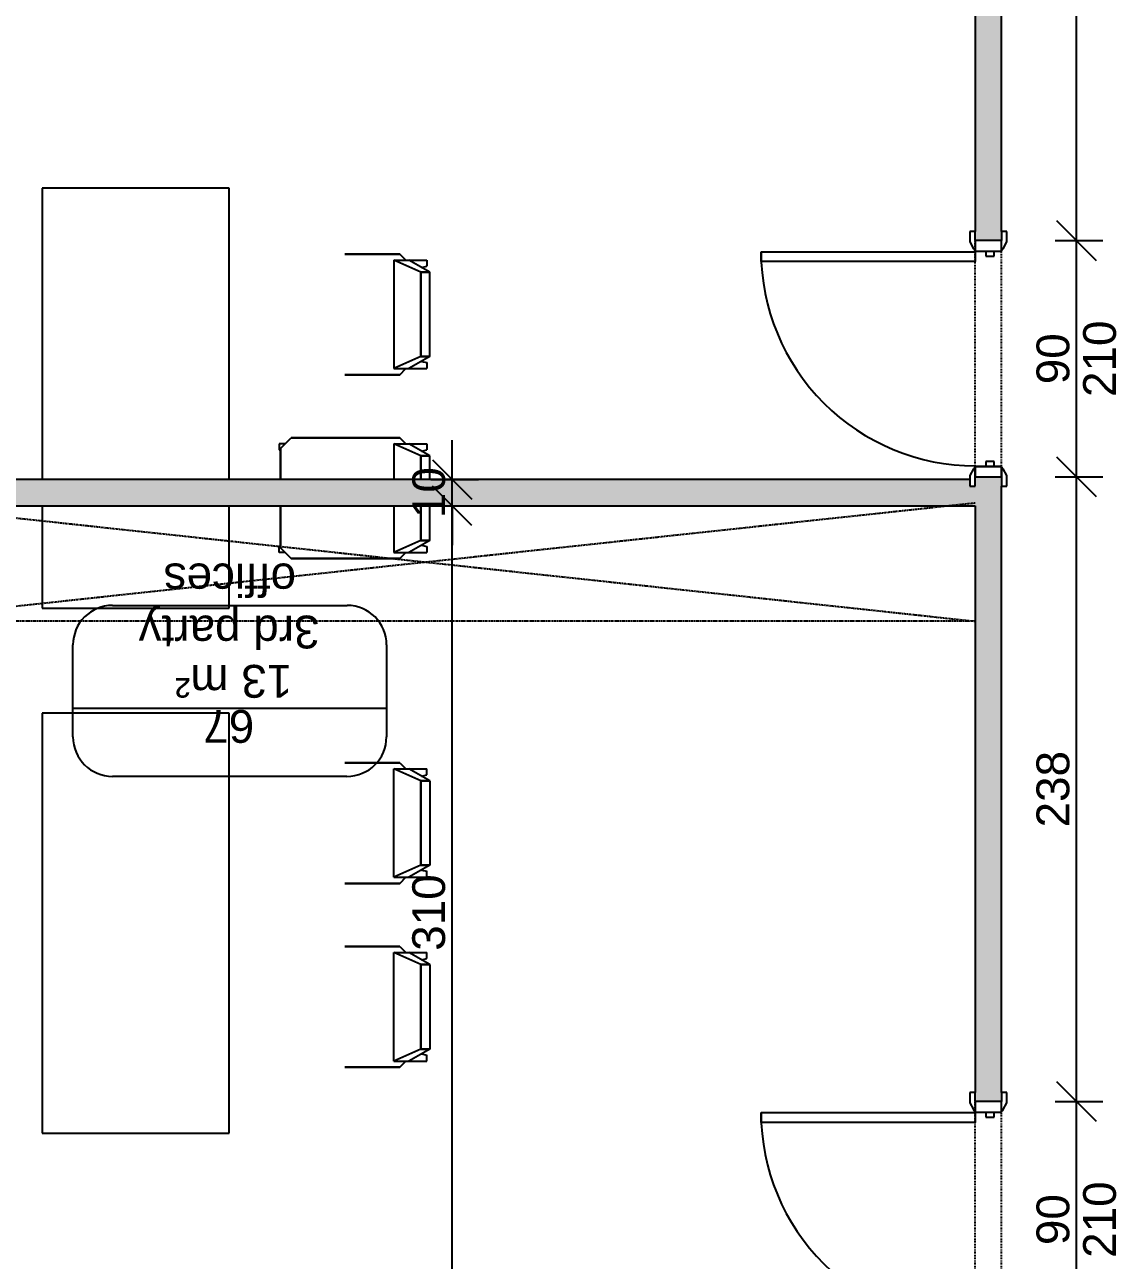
# Model space of a CAD drawing. Extents: x -5566 to 5867, y -120 to 4683.
# Drawn here: x -4927.1 to -4509.4, y 3582 to 4052.8 of the extents above; entities that cross this region are included whole.
import ezdxf

# ---------------------------------------------------------------- set-up
doc = ezdxf.new("R2010")
doc.units = 0
doc.linetypes.add('DASH', pattern=[0.6, 0.3, -0.3])
doc.linetypes.add('HIDDEN_2', pattern=[0.6, 0.4, -0.2])
doc.layers.get('0').update_dxf_attribs({"linetype": 'CONTINUOUS'})
doc.layers.get('DEFPOINTS').update_dxf_attribs({"linetype": 'CONTINUOUS'})
for name, color, linetype in [('A-ANNO-DIMS', 211, 'CONTINUOUS'), ('A-AREA-IDEN', 2, 'CONTINUOUS'), ('A-DOOR', 31, 'CONTINUOUS'), ('A-DOOR-FRAM', 31, 'CONTINUOUS'), ('A-DOOR-HDLN', 31, 'DASH'), ('A-FLOR-OVHD', 1, 'HIDDEN_2'), ('A-WALL-PATT', 111, 'CONTINUOUS'), ('G-IMPT', 8, 'CONTINUOUS'), ('I-FURN', 30, 'CONTINUOUS'), ('I-WALL', 2, 'CONTINUOUS')]:
    doc.layers.add(name, color=color, linetype=linetype)
doc.styles.add('ARIAL', font='arial.ttf', dxfattribs={"height": 12.5})
doc.dimstyles.new('100_200_2_5MM_ARIAL_CM', dxfattribs={"dimscale": 30.48, "dimtxt": 12.753242, "dimasz": 0.492126, "dimexe": 0.328084, "dimexo": 0.0625, "dimgap": 0.082021, "dimtad": 1, "dimdec": 0, "dimzin": 0, "dimtxsty": 'ARIAL', "dimblk1": 'OBLIQUE', "dimblk2": 'OBLIQUE', "dimsah": 1, "dimcen": 0.09, "dimdle": 0.328084, "dimazin": 3, "dimtfac": 1, "dimtdec": 4, "dimtix": 1, "dimtmove": 0, "dimatfit": 3, "dimtvp": 1, "dimtolj": 1, "dimtzin": 0})
doc.dimstyles.new('200_100_2_5MM_ARIAL_CM___O', dxfattribs={"dimscale": 30.48, "dimtxt": 12.753242, "dimasz": 0.492126, "dimexe": 0.328084, "dimexo": 0.0625, "dimgap": 0.082021, "dimtad": 1, "dimdec": 0, "dimzin": 0, "dimtxsty": 'ARIAL', "dimblk1": 'OBLIQUE', "dimblk2": 'OBLIQUE', "dimsah": 1, "dimcen": 0.09, "dimdle": 0.328084, "dimazin": 3, "dimtfac": 1, "dimtdec": 4, "dimtix": 1, "dimtmove": 0, "dimatfit": 3, "dimtvp": 1, "dimtolj": 1, "dimtzin": 0})

# ---------------------------------------------------------------- blocks, each defined once
blk = doc.blocks.new('AR_INT_WOOD_SINGLE_-_W90H2')
at = {"layer": 'A-DOOR'}
for p, q in [((37, 5), (37, 86.6)), ((37, 86.6), (40.8, 86.6)), ((40.8, 86.6), (40.8, 5)), ((-45, 5), (-41, 5)), ((-41, 5), (-41, -5)), ((40.8, 5), (37, 5)), ((41, 5), (41, -5)), ((45, 5), (41, 5)), ((-41, -5), (-45, -5)), ((41, -5), (45, -5))]:
    blk.add_line(p, q, dxfattribs=at)
blk.add_arc((40.8, 5), 81.6, 90, 180, dxfattribs=at)
at = {"layer": 'A-DOOR-FRAM'}
for p, q in [((-44.5, 7), (-48.5, 7)), ((-48.5, 7), (-48.5, 5)), ((-48.5, 5), (-45, 5)), ((-41, 5), (-45, 5)), ((-45, 5), (-45, -5)), ((-41.9, 5.6), (-44.5, 7)), ((-41, -5), (-41, 5)), ((45, 5), (41, 5)), ((41, 5), (41, -5)), ((44.5, 7), (41.9, 5.6)), ((48.5, 7), (44.5, 7)), ((45, -5), (45, 5)), ((45, 5), (48.5, 5)), ((48.5, 5), (48.5, 7)), ((-39.1, 1), (-41, 1)), ((-39.1, -2.2), (-39.1, 1)), ((41, 1), (39.1, 1)), ((39.1, 1), (39.1, -2.2)), ((-41, -2.2), (-39.1, -2.2)), ((39.1, -2.2), (41, -2.2)), ((-48.5, -5), (-48.5, -7)), ((-45, -5), (-48.5, -5)), ((-48.5, -7), (-44.5, -7)), ((-45, -5), (-41, -5)), ((-44.5, -7), (-41.9, -5.6)), ((41, -5), (45, -5)), ((41.9, -5.6), (44.5, -7)), ((44.5, -7), (48.5, -7)), ((48.5, -5), (45, -5)), ((48.5, -7), (48.5, -5))]:
    blk.add_line(p, q, dxfattribs=at)
for centre, start, end in [((-42.3, 4.9), 7.125, 60.2551), ((42.3, 4.9), 119.7449, 172.875), ((-42.3, -4.9), 299.7449, 352.875), ((42.3, -4.9), 187.125, 240.2551)]:
    blk.add_arc(centre, 0.806, start, end, dxfattribs=at)
at = {"layer": 'A-DOOR-HDLN'}
for p, q in [((-45, 5), (45, 5)), ((-45, -5), (45, -5))]:
    blk.add_line(p, q, dxfattribs=at)
blk = doc.blocks.new('AR_FUR_CHAIR_ARMLESS_-_12Z')
at = {"layer": 'G-IMPT'}
for p, q in [((-57.45, 16.09), (-49.41, 20.68)), ((-57.45, 16.09), (-49.41, 20.68)), ((-56.3, 20.68), (-56.3, 18.38)), ((-49.41, 20.68), (-56.3, 20.68)), ((-54.01, 16.09), (-43.66, 20.68)), ((-54.01, 16.09), (-43.66, 20.68)), ((-43.66, 20.68), (-49.41, 20.68)), ((-48.26, 20.68), (-45.96, 22.98)), ((-45.96, 22.98), (-48.26, 20.68)), ((-45.96, 22.98), (-25, 22.98)), ((-25, 22.98), (-45.96, 22.98)), ((-43.66, 20.68), (-43.66, -20.68)), ((-57.45, -16.09), (-57.45, 16.09)), ((-57.45, 16.09), (-54.01, 16.09)), ((-57.45, -16.09), (-57.45, 16.09)), ((-54.01, 16.09), (-57.45, 16.09)), ((-54.3, 17.89), (-56.3, 18.38)), ((-54.01, -16.09), (-54.01, 16.09)), ((-54.01, 16.09), (-54.01, -16.09)), ((-57.45, -16.09), (-54.01, -16.09)), ((-57.45, -16.09), (-49.41, -20.68)), ((-54.01, -16.09), (-57.45, -16.09)), ((-57.45, -16.09), (-49.41, -20.68)), ((-54.3, -17.89), (-56.3, -18.38)), ((-56.3, -18.38), (-56.3, -20.68)), ((-54.01, -16.09), (-43.66, -20.68)), ((-54.01, -16.09), (-43.66, -20.68)), ((-49.41, -20.68), (-56.3, -20.68)), ((-43.66, -20.68), (-49.41, -20.68)), ((-45.96, -22.98), (-48.26, -20.68)), ((-45.96, -22.98), (-48.26, -20.68)), ((-45.96, -22.98), (-25, -22.98)), ((-25, -22.98), (-45.96, -22.98))]:
    blk.add_line(p, q, dxfattribs=at)
blk = doc.blocks.new('AR_FUR_CHAIR_ARMLESS_-_AR_')
blk.add_blockref('AR_FUR_CHAIR_ARMLESS_-_12Z', (0, 0))
blk = doc.blocks.new('AR_FUR_DESK_OFFICE_-_160_7')
at = {"layer": 'I-FURN'}
for p, q in [((156.2, 73.1), (-3.8, 73.1)), ((-3.8, 73.1), (-3.8, 1.83)), ((156.2, 1.83), (156.2, 73.1)), ((-3.8, 1.83), (156.2, 1.83))]:
    blk.add_line(p, q, dxfattribs=at)
blk = doc.blocks.new('AR_FUR_CHAIR_ARMLESS_-_122')
at = {"layer": 'G-IMPT'}
for p, q in [((-57.45, 16.09), (-49.41, 20.68)), ((-57.45, 16.09), (-49.41, 20.68)), ((-56.3, 20.68), (-56.3, 18.38)), ((-49.41, 20.68), (-56.3, 20.68)), ((-54.01, 16.09), (-43.66, 20.68)), ((-54.01, 16.09), (-43.66, 20.68)), ((-43.66, 20.68), (-49.41, 20.68)), ((-48.26, 20.68), (-45.96, 22.98)), ((-45.96, 22.98), (-48.26, 20.68)), ((-45.96, 22.98), (-4.6, 22.98)), ((-4.6, 22.98), (-45.96, 22.98)), ((-43.66, 20.68), (-43.66, 7.1)), ((-0.53, 18.92), (-4.6, 22.98)), ((-0.53, 18.92), (-4.6, 22.98)), ((-2.3, 20.68), (0, 20.68)), ((-0.53, 7.1), (-0.53, 18.92)), ((-0.53, 18.92), (-0.53, 7.1)), ((0, 20.68), (0, 18.38)), ((-57.45, 7.1), (-57.45, 16.09)), ((-57.45, 16.09), (-54.01, 16.09)), ((-57.45, 7.1), (-57.45, 16.09)), ((-54.01, 16.09), (-57.45, 16.09)), ((-54.3, 17.89), (-56.3, 18.38)), ((-54.01, 7.1), (-54.01, 16.09)), ((-54.01, 16.09), (-54.01, 7.1)), ((0, 18.38), (-0.53, 18.03)), ((-57.45, -16.09), (-57.45, -2.9)), ((-57.45, -16.09), (-57.45, -2.9)), ((-54.01, -16.09), (-54.01, -2.9)), ((-54.01, -2.9), (-54.01, -16.09)), ((-43.66, -2.9), (-43.66, -20.68)), ((-0.53, -18.92), (-0.53, -2.9)), ((-0.53, -2.9), (-0.53, -18.92)), ((-57.45, -16.09), (-54.01, -16.09)), ((-57.45, -16.09), (-49.41, -20.68)), ((-54.01, -16.09), (-57.45, -16.09)), ((-57.45, -16.09), (-49.41, -20.68)), ((-54.3, -17.89), (-56.3, -18.38)), ((-56.3, -18.38), (-56.3, -20.68)), ((-54.01, -16.09), (-43.66, -20.68)), ((-54.01, -16.09), (-43.66, -20.68)), ((-0.53, -18.03), (0, -18.38)), ((0, -20.68), (0, -18.38)), ((-49.41, -20.68), (-56.3, -20.68)), ((-43.66, -20.68), (-49.41, -20.68)), ((-45.96, -22.98), (-48.26, -20.68)), ((-45.96, -22.98), (-48.26, -20.68)), ((-45.96, -22.98), (-4.6, -22.98)), ((-4.6, -22.98), (-45.96, -22.98)), ((-4.6, -22.98), (-0.53, -18.92)), ((-0.53, -18.92), (-4.6, -22.98)), ((-2.3, -20.68), (0, -20.68))]:
    blk.add_line(p, q, dxfattribs=at)
blk = doc.blocks.new('AR_FUR_CHAIR_ARMLESS_-_AR3')
at = {"extrusion": (0, 0, -1), "zscale": -1, "rotation": 180}
blk.add_blockref('AR_FUR_CHAIR_ARMLESS_-_122', (0, 0), dxfattribs=at)
blk = doc.blocks.new('AR_FUR_CHAIR_ARMLESS_-_AR0')
at = {"extrusion": (0, 0, -1), "zscale": -1, "rotation": 180}
blk.add_blockref('AR_FUR_CHAIR_ARMLESS_-_12Z', (0, 0), dxfattribs=at)
blk = doc.blocks.new('AR_FUR_DESK_OFFICE_-_160_1')
at = {"layer": 'I-FURN'}
for p, q in [((-3.8, -1.83), (-3.8, -73.1)), ((35.2, -1.83), (-3.8, -1.83)), ((156.2, -1.83), (45.2, -1.83)), ((156.2, -73.1), (156.2, -1.83)), ((-3.8, -73.1), (35.2, -73.1)), ((45.2, -73.1), (156.2, -73.1))]:
    blk.add_line(p, q, dxfattribs=at)
blk = doc.blocks.new('_OBLIQUE')
at = {"color": 0, "linetype": 'BYBLOCK'}
blk.add_line((-0.5, -0.5), (0.5, 0.5), dxfattribs=at)
blk = doc.blocks.new('DIMBLOCK21-LEVEL__9_00')
at = {"layer": 'A-ANNO-DIMS', "color": 0}
for p, q in [((-4764.25, 3549.49), (-4764.25, 3879.49)), ((-4772.35, 3869.49), (-4754.25, 3869.49)), ((-4772.35, 3559.49), (-4754.25, 3559.49))]:
    blk.add_line(p, q, dxfattribs=at)
at = {"layer": 'DEFPOINTS', "color": 0}
for p in [(-4774.25, 3869.49), (-4764.25, 3869.49), (-4774.25, 3559.49)]:
    blk.add_point(p, dxfattribs=at)
at = {"layer": 'A-ANNO-DIMS', "color": 0, "xscale": 15, "yscale": 15, "zscale": 15}
for p, rotation in [((-4764.25, 3869.49), 90), ((-4764.25, 3559.49), 270)]:
    blk.add_blockref('_OBLIQUE', p, dxfattribs=dict(at, rotation=rotation))
at = {"layer": 'A-ANNO-DIMS', "color": 0, "insert": (-4773.14, 3714.49), "char_height": 12.5, "width": 34.6103, "attachment_point": 5, "rotation": 90, "style": 'ARIAL'}
blk.add_mtext('\\A1;310', dxfattribs=at)
blk = doc.blocks.new('DIMBLOCK22-LEVEL__9_00')
at = {"layer": 'A-ANNO-DIMS', "color": 0}
for p, q in [((-4764.25, 3879.49), (-4764.25, 3894.49)), ((-4772.35, 3879.49), (-4754.25, 3879.49)), ((-4764.25, 3869.49), (-4764.25, 3879.49)), ((-4772.35, 3869.49), (-4754.25, 3869.49)), ((-4764.25, 3869.49), (-4764.25, 3854.49))]:
    blk.add_line(p, q, dxfattribs=at)
at = {"layer": 'DEFPOINTS', "color": 0}
for p in [(-4774.25, 3879.49), (-4764.25, 3879.49), (-4774.25, 3869.49)]:
    blk.add_point(p, dxfattribs=at)
at = {"layer": 'A-ANNO-DIMS', "color": 0, "xscale": 15, "yscale": 15, "zscale": 15}
for p, rotation in [((-4764.25, 3879.49), 270), ((-4764.25, 3869.49), 90)]:
    blk.add_blockref('_OBLIQUE', p, dxfattribs=dict(at, rotation=rotation))
at = {"layer": 'A-ANNO-DIMS', "color": 0, "insert": (-4773.13, 3874.49), "char_height": 12.5, "width": 23.0736, "attachment_point": 5, "rotation": 90, "style": 'ARIAL'}
blk.add_mtext('\\A1;10', dxfattribs=at)
blk = doc.blocks.new('AR_TAG_ROOM_-_ROOM_NUMBER_')
at = {"layer": 'A-AREA-IDEN'}
for p, q in [((-0.8926, 0.5188), (0.8926, 0.5188)), ((-1.1946, 0), (-1.1946, 0.2169)), ((1.1946, 0.2169), (1.1946, 0)), ((-1.1946, -0.4845), (-1.1946, 0)), ((-1.1946, 0), (1.1946, 0)), ((1.1946, 0), (1.1946, -0.4845)), ((0.8947, -0.7844), (-0.8947, -0.7844))]:
    blk.add_line(p, q, dxfattribs=at)
for centre, radius, start, end in [((-0.8926, 0.2169), 0.3019, 90, 180), ((0.8926, 0.2169), 0.3019, 0, 90), ((-0.8947, -0.4845), 0.2999, 180, 270), ((0.8947, -0.4845), 0.2999, 270, 0)]:
    blk.add_arc(centre, radius, start, end, dxfattribs=at)
blk = doc.blocks.new('DIMBLOCK135-LEVEL__9_00')
at = {"layer": 'A-ANNO-DIMS', "color": 0}
for p, q in [((-4526.44, 3542.49), (-4526.44, 3652.49)), ((-4534.53, 3642.49), (-4516.44, 3642.49)), ((-4534.53, 3552.49), (-4516.44, 3552.49))]:
    blk.add_line(p, q, dxfattribs=at)
at = {"layer": 'DEFPOINTS', "color": 0}
for p in [(-4536.44, 3642.49), (-4526.44, 3642.49), (-4536.44, 3552.49)]:
    blk.add_point(p, dxfattribs=at)
at = {"layer": 'A-ANNO-DIMS', "color": 0, "xscale": 15, "yscale": 15, "zscale": 15}
for p, rotation in [((-4526.44, 3642.49), 90), ((-4526.44, 3552.49), 270)]:
    blk.add_blockref('_OBLIQUE', p, dxfattribs=dict(at, rotation=rotation))
at = {"layer": 'A-ANNO-DIMS', "color": 0, "char_height": 12.5, "width": 34.6103, "attachment_point": 5, "rotation": 90, "style": 'ARIAL'}
for s, insert in [('\\A1;210', (-4517.55, 3597.49)), ('\\A1;90', (-4535.32, 3597.49))]:
    blk.add_mtext(s, dxfattribs=dict(at, insert=insert))
blk = doc.blocks.new('DIMBLOCK136-LEVEL__9_00')
at = {"layer": 'A-ANNO-DIMS', "color": 0}
for p, q in [((-4526.44, 3632.49), (-4526.44, 3890.49)), ((-4534.53, 3880.49), (-4516.44, 3880.49)), ((-4534.53, 3642.49), (-4516.44, 3642.49))]:
    blk.add_line(p, q, dxfattribs=at)
at = {"layer": 'DEFPOINTS', "color": 0}
for p in [(-4536.44, 3880.49), (-4526.44, 3880.49), (-4536.44, 3642.49)]:
    blk.add_point(p, dxfattribs=at)
at = {"layer": 'A-ANNO-DIMS', "color": 0, "xscale": 15, "yscale": 15, "zscale": 15}
for p, rotation in [((-4526.44, 3880.49), 90), ((-4526.44, 3642.49), 270)]:
    blk.add_blockref('_OBLIQUE', p, dxfattribs=dict(at, rotation=rotation))
at = {"layer": 'A-ANNO-DIMS', "color": 0, "insert": (-4535.32, 3761.49), "char_height": 12.5, "width": 34.6103, "attachment_point": 5, "rotation": 90, "style": 'ARIAL'}
blk.add_mtext('\\A1;238', dxfattribs=at)
blk = doc.blocks.new('DIMBLOCK137-LEVEL__9_00')
at = {"layer": 'A-ANNO-DIMS', "color": 0}
for p, q in [((-4526.44, 3870.49), (-4526.44, 3980.49)), ((-4534.53, 3970.49), (-4516.44, 3970.49)), ((-4534.53, 3880.49), (-4516.44, 3880.49))]:
    blk.add_line(p, q, dxfattribs=at)
at = {"layer": 'DEFPOINTS', "color": 0}
for p in [(-4536.44, 3970.49), (-4526.44, 3970.49), (-4536.44, 3880.49)]:
    blk.add_point(p, dxfattribs=at)
at = {"layer": 'A-ANNO-DIMS', "color": 0, "xscale": 15, "yscale": 15, "zscale": 15}
for p, rotation in [((-4526.44, 3970.49), 90), ((-4526.44, 3880.49), 270)]:
    blk.add_blockref('_OBLIQUE', p, dxfattribs=dict(at, rotation=rotation))
at = {"layer": 'A-ANNO-DIMS', "color": 0, "char_height": 12.5, "width": 34.6103, "attachment_point": 5, "rotation": 90, "style": 'ARIAL'}
for s, insert in [('\\A1;210', (-4517.55, 3925.49)), ('\\A1;90', (-4535.32, 3925.49))]:
    blk.add_mtext(s, dxfattribs=dict(at, insert=insert))
blk = doc.blocks.new('DIMBLOCK138-LEVEL__9_00')
at = {"layer": 'A-ANNO-DIMS', "color": 0}
for p, q in [((-4526.44, 3960.49), (-4526.44, 4200.99)), ((-4534.53, 4190.99), (-4516.44, 4190.99)), ((-4534.53, 3970.49), (-4516.44, 3970.49))]:
    blk.add_line(p, q, dxfattribs=at)
at = {"layer": 'DEFPOINTS', "color": 0}
for p in [(-4536.44, 4190.99), (-4526.44, 4190.99), (-4536.44, 3970.49)]:
    blk.add_point(p, dxfattribs=at)
at = {"layer": 'A-ANNO-DIMS', "color": 0, "xscale": 15, "yscale": 15, "zscale": 15}
for p, rotation in [((-4526.44, 4190.99), 90), ((-4526.44, 3970.49), 270)]:
    blk.add_blockref('_OBLIQUE', p, dxfattribs=dict(at, rotation=rotation))
at = {"layer": 'A-ANNO-DIMS', "color": 0, "insert": (-4535.21, 4080.74), "char_height": 12.5, "width": 34.6103, "attachment_point": 5, "rotation": 90, "style": 'ARIAL'}
blk.add_mtext('\\A1;221', dxfattribs=at)

msp = doc.modelspace()

# ---------------------------------------------------------------- hatches: boundary and pattern name
at = {"layer": 'A-WALL-PATT'}
h = msp.add_hatch(color=256, dxfattribs=at)
h.paths.add_polyline_path([(-4565, 4190.99), (-4565, 3970.49), (-4555, 3970.49), (-4555, 4190.99)], flags=0)
h.paths.add_polyline_path([(-4565, 3239.49), (-4565, 3160.49), (-4555, 3160.49), (-4555, 3296.49), (-4565, 3296.49), (-4565, 3292.99)], flags=0)
h.paths.add_polyline_path([(-4565, 3838.97), (-4565, 3642.49), (-4555, 3642.49), (-4555, 3880.49), (-4565, 3880.49), (-4565, 3869.49)], flags=0)
h.paths.add_polyline_path([(-4565, 3386.49), (-4555, 3386.49), (-4555, 3552.49), (-4565, 3552.49), (-4565, 3389.99)], flags=0)
h.paths.add_polyline_path([(-4565, 2987.98), (-4565, 2605.49), (-4555, 2605.49), (-4555, 3070.49), (-4565, 3070.49), (-4565, 3066.99)], flags=0)
msp.add_hatch(color=256, dxfattribs=at).paths.add_polyline_path([(-4985.5, 3869.49), (-4565, 3869.49), (-4565, 3876.99), (-4567, 3876.99), (-4567, 3879.49), (-4985.5, 3879.49)], flags=0)

# ---------------------------------------------------------------- linework, layer by layer
at = {"layer": 'A-FLOR-OVHD'}
for p, q in [((-4565, 3870.49), (-4983, 3825.49)), ((-4983, 3870.49), (-4565, 3825.49)), ((-4565, 3825.49), (-4983, 3825.49))]:
    msp.add_line(p, q, dxfattribs=at)
at = {"layer": 'I-WALL'}
for p, q in [((-4565, 4190.99), (-4565, 3973.99)), ((-4555, 3973.99), (-4555, 4190.99)), ((-4567, 3879.49), (-4985.5, 3879.49)), ((-4555, 3645.99), (-4555, 3876.99)), ((-4985.5, 3869.49), (-4565, 3869.49)), ((-4565, 3869.49), (-4565, 3645.99))]:
    msp.add_line(p, q, dxfattribs=at)

# ---------------------------------------------------------------- block references
at = {"layer": 'A-AREA-IDEN', "xscale": 49.99999999999998, "yscale": 49.99999999999998, "zscale": 49.99999999999998, "rotation": 180}
msp.add_blockref('AR_TAG_ROOM_-_ROOM_NUMBER_', (-4849, 3792.29), dxfattribs=at)
at = {"layer": 'A-DOOR', "rotation": 89.99999999999999}
for p in [(-4560, 3925.49), (-4560, 3597.49)]:
    msp.add_blockref('AR_INT_WOOD_SINGLE_-_W90H2', p, dxfattribs=at)
at = {"layer": 'I-FURN'}
for name, p, rotation in [('AR_FUR_DESK_OFFICE_-_160_1', (-4922.29, 3834.29), 89.99999999999999), ('AR_FUR_CHAIR_ARMLESS_-_AR0', (-4830.19, 3942.4), 179.9999999999996), ('AR_FUR_CHAIR_ARMLESS_-_AR3', (-4830.19, 3872.4), 179.9999999999996), ('AR_FUR_DESK_OFFICE_-_160_7', (-4922.29, 3786.69), 270), ('AR_FUR_CHAIR_ARMLESS_-_AR_', (-4830.19, 3748.59), 180.0000000000001), ('AR_FUR_CHAIR_ARMLESS_-_AR_', (-4830.19, 3678.59), 180.0000000000001)]:
    msp.add_blockref(name, p, dxfattribs=dict(at, rotation=rotation))

# ---------------------------------------------------------------- texts
at = {"layer": 'A-AREA-IDEN', "char_height": 12.5, "attachment_point": 1, "rotation": 180, "style": 'ARIAL'}
for s, insert, width in [('offices', (-4823.74, 3834.97), 61.3291), ('3rd party', (-4814.81, 3815.13), 82.9747), ('13 m²', (-4825.17, 3796.35), 54.5147), ('67', (-4839.64, 3779.16), 23.2489)]:
    msp.add_mtext(s, dxfattribs=dict(at, insert=insert, width=width))

# ---------------------------------------------------------------- dimensions: what is measured, and where the dimension line sits
at = {"layer": 'A-ANNO-DIMS'}
for base, p1, p2, dimstyle, override, picture, middle in [((-4526.43625217, 4190.99172688), (-4536.43625217, 3970.49172688), (-4536.43625217, 4190.99172688), '200_100_2_5MM_ARIAL_CM___O', {"dimpost": '<>', "dimfxl": 220.5}, 'DIMBLOCK138-LEVEL__9_00', (-4535.21183198, 4080.74172688)), ((-4764.25, 3879.49), (-4774.25, 3869.49), (-4774.25, 3879.49), '100_200_2_5MM_ARIAL_CM', {"dimpost": '<>', "dimfxl": 10}, 'DIMBLOCK22-LEVEL__9_00', (-4773.13, 3874.49)), ((-4526.44, 3880.49), (-4536.44, 3642.49), (-4536.44, 3880.49), '200_100_2_5MM_ARIAL_CM___O', {"dimpost": '<>', "dimfxl": 238}, 'DIMBLOCK136-LEVEL__9_00', (-4535.32, 3761.49)), ((-4764.25, 3869.49), (-4774.25, 3559.49), (-4774.25, 3869.49), '100_200_2_5MM_ARIAL_CM', {"dimpost": '<>', "dimfxl": 310}, 'DIMBLOCK21-LEVEL__9_00', (-4773.14, 3714.49))]:
    dim = msp.add_linear_dim(base=base, p1=p1, p2=p2, angle=270, dimstyle=dimstyle, override=override, dxfattribs=at)
    dim.commit()
    dim.dimension.update_dxf_attribs({"geometry": picture, "text_midpoint": middle})
for base, p1, p2, picture, middle in [((-4526.44, 3970.49), (-4536.44, 3880.49), (-4536.44, 3970.49), 'DIMBLOCK137-LEVEL__9_00', (-4526.44, 3925.49)), ((-4526.44, 3642.49), (-4536.44, 3552.49), (-4536.44, 3642.49), 'DIMBLOCK135-LEVEL__9_00', (-4526.44, 3597.49))]:
    dim = msp.add_linear_dim(base=base, p1=p1, p2=p2, angle=270, text='<>\\X210', dimstyle='200_100_2_5MM_ARIAL_CM___O', override={"dimpost": '<>', "dimfxl": 90}, dxfattribs=at)
    dim.commit()
    dim.dimension.update_dxf_attribs({"geometry": picture, "text_midpoint": middle})

doc.saveas('drawing.dxf')
